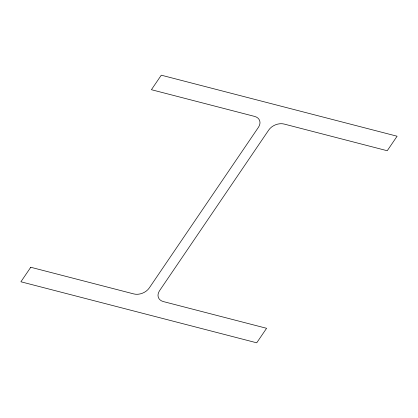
<?xml version="1.0" encoding="UTF-8"?>
<svg xmlns="http://www.w3.org/2000/svg" width="418" height="418" viewBox="0 0 418 418"><rect width="100%" height="100%" fill="white"/><g stroke="black" fill="none" stroke-linecap="round" stroke-linejoin="round"><path stroke-width="0.63" d="M30.765 267.264L20.9 281.779L256.72 342.812L266.585 328.297L163.448 301.603A11.652 8.198 -23 0 1 159.582 290.662L268.748 130.014A11.652 8.198 -23 0 1 284.099 124.047L387.235 150.736L397.1 136.221L161.28 75.188L151.415 89.703L254.552 116.397A11.652 8.198 -23 0 1 258.418 127.338L149.252 287.986A11.652 8.198 -23 0 1 133.901 293.953L30.765 267.264"/></g></svg>
